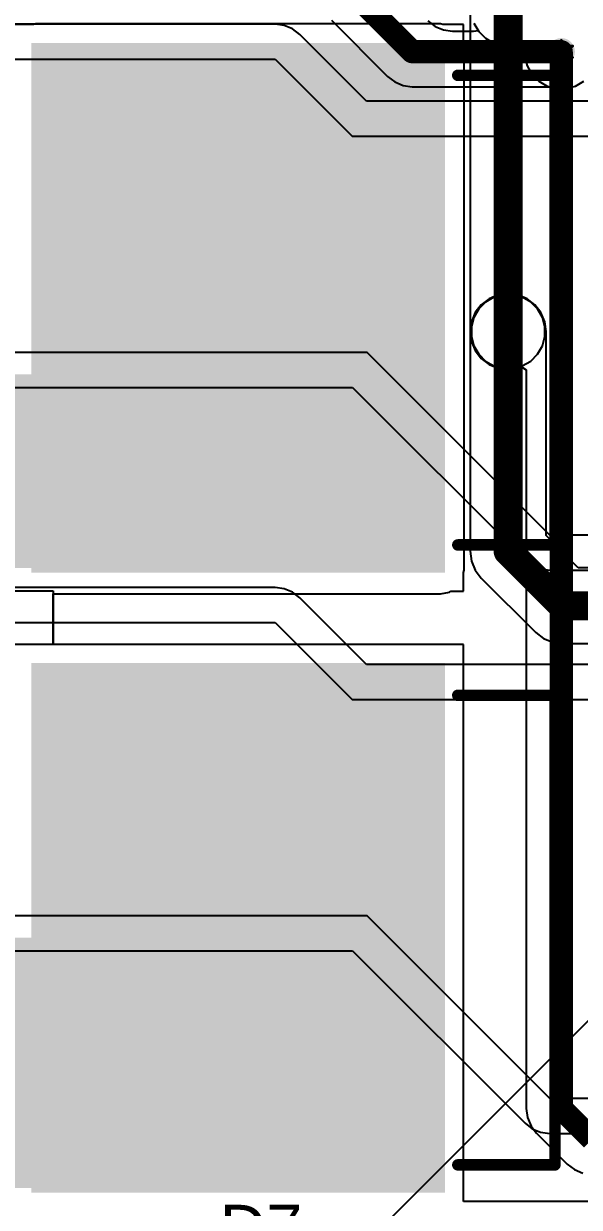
# Model space of a CAD drawing. Header units: inches. Extents: x -3 to 5437, y -3 to 5435.
# Drawn here: x 16.28 to 28.49, y 27.61 to 53.6 of the extents above; entities that cross this region are included whole.
import ezdxf

# ---------------------------------------------------------------- set-up
doc = ezdxf.new("R2010")
doc.units = ezdxf.units.IN
for name, color, linetype in [('Bottom Layer', 5, 'Continuous'), ('Bottom Solder', 6, 'Continuous'), ('Drill Drawing', 1, 'Continuous'), ('GND', 16, 'Continuous'), ('PWR', 76, 'Continuous'), ('Top Layer', 1, 'Continuous'), ('Top Overlay', 2, 'Continuous'), ('Top Paste', 8, 'Continuous'), ('Top Solder', 216, 'Continuous'), ('Via Holes', 16, 'Continuous')]:
    doc.layers.add(name, color=color, linetype=linetype)
doc.styles.add('Arial', font='', dxfattribs={"height": 0.2})
doc.styles.get('Arial').set_extended_font_data('Arial')

# ---------------------------------------------------------------- blocks, each defined once
blk = doc.blocks.new('D2P____455')
at = {"layer": 'Top Layer'}
for points in [[(-5.715, 9.78), (5.715, 9.78), (5.715, 0.89), (-5.715, 0.89)], [(-3.58, -3.43), (-1.5, -3.43), (-1.5, -7.24), (-3.58, -7.24)], [(1.5, -3.43), (3.58, -3.43), (3.58, -7.24), (1.5, -7.24)]]:
    blk.add_hatch(color=1, dxfattribs=at).paths.add_polyline_path(points)
at = {"layer": 'Top Paste'}
for points in [[(-5.715, 9.78), (5.715, 9.78), (5.715, 0.89), (-5.715, 0.89)], [(-3.58, -3.43), (-1.5, -3.43), (-1.5, -7.24), (-3.58, -7.24)], [(1.5, -3.43), (3.58, -3.43), (3.58, -7.24), (1.5, -7.24)]]:
    blk.add_hatch(color=8, dxfattribs=at).paths.add_polyline_path(points)
at = {"layer": 'Top Solder'}
for points in [[(-5.817, 9.882), (5.817, 9.882), (5.817, 0.788), (-5.817, 0.788)], [(-3.682, -3.328), (-1.398, -3.328), (-1.398, -7.342), (-3.682, -7.342)], [(1.398, -3.328), (3.682, -3.328), (3.682, -7.342), (1.398, -7.342)]]:
    blk.add_hatch(color=216, dxfattribs=at).paths.add_polyline_path(points)
at = {"layer": 'Top Overlay'}
for points in [[(-5.207, 0.508, 0.254, 0.254, 0), (-5.207, -1.626, 0.254, 0.254, 0)], [(5.105, 0.508, 0.254, 0.254, 0), (5.105, -1.626, 0.254, 0.254, 0)], [(-5.207, -1.626, 0.254, 0.254, 0), (5.105, -1.626, 0.254, 0.254, 0)], [(-3.962, -5.207, 0.254, 0.254, 0), (-3.962, -5.461, 0.254, 0.254, 0)], [(-3.962, -5.207, 0.254, 0.254, 0), (-3.835, -5.334, 0.254, 0.254, 0)], [(-3.835, -5.334, 0.254, 0.254, 0), (-3.962, -5.461, 0.254, 0.254, 0)]]:
    blk.add_lwpolyline(points, format="xyseb", dxfattribs=at)
for points in [[(-5.27, 0.508, 0.127, 0.127, 1), (-5.144, 0.508, 0.127, 0.127, 1)], [(5.042, 0.508, 0.127, 0.127, 1), (5.169, 0.508, 0.127, 0.127, 1)], [(-5.27, -1.626, 0.127, 0.127, 1), (-5.144, -1.626, 0.127, 0.127, 1)], [(-5.27, -1.626, 0.127, 0.127, 1), (-5.144, -1.626, 0.127, 0.127, 1)], [(5.042, -1.626, 0.127, 0.127, 1), (5.169, -1.626, 0.127, 0.127, 1)], [(5.042, -1.626, 0.127, 0.127, 1), (5.169, -1.626, 0.127, 0.127, 1)], [(-4.026, -5.207, 0.127, 0.127, 1), (-3.899, -5.207, 0.127, 0.127, 1)], [(-4.026, -5.207, 0.127, 0.127, 1), (-3.899, -5.207, 0.127, 0.127, 1)], [(-4.026, -5.461, 0.127, 0.127, 1), (-3.899, -5.461, 0.127, 0.127, 1)], [(-4.026, -5.461, 0.127, 0.127, 1), (-3.899, -5.461, 0.127, 0.127, 1)], [(-3.899, -5.334, 0.127, 0.127, 1), (-3.772, -5.334, 0.127, 0.127, 1)], [(-3.899, -5.334, 0.127, 0.127, 1), (-3.772, -5.334, 0.127, 0.127, 1)]]:
    blk.add_lwpolyline(points, format="xyseb", close=True, dxfattribs=at)
blk = doc.blocks.new('D2P____456')
at = {"layer": 'Top Layer'}
for points in [[(-5.715, 9.78), (5.715, 9.78), (5.715, 0.89), (-5.715, 0.89)], [(-3.58, -3.43), (-1.5, -3.43), (-1.5, -7.24), (-3.58, -7.24)], [(1.5, -3.43), (3.58, -3.43), (3.58, -7.24), (1.5, -7.24)]]:
    blk.add_hatch(color=1, dxfattribs=at).paths.add_polyline_path(points)
at = {"layer": 'Top Paste'}
for points in [[(-5.715, 9.78), (5.715, 9.78), (5.715, 0.89), (-5.715, 0.89)], [(-3.58, -3.43), (-1.5, -3.43), (-1.5, -7.24), (-3.58, -7.24)], [(1.5, -3.43), (3.58, -3.43), (3.58, -7.24), (1.5, -7.24)]]:
    blk.add_hatch(color=8, dxfattribs=at).paths.add_polyline_path(points)
at = {"layer": 'Top Solder'}
for points in [[(-5.817, 9.882), (5.817, 9.882), (5.817, 0.788), (-5.817, 0.788)], [(-3.682, -3.328), (-1.398, -3.328), (-1.398, -7.342), (-3.682, -7.342)], [(1.398, -3.328), (3.682, -3.328), (3.682, -7.342), (1.398, -7.342)]]:
    blk.add_hatch(color=216, dxfattribs=at).paths.add_polyline_path(points)
at = {"layer": 'Top Overlay'}
for points in [[(-5.207, 0.508, 0.254, 0.254, 0), (-5.207, -1.626, 0.254, 0.254, 0)], [(5.105, 0.508, 0.254, 0.254, 0), (5.105, -1.626, 0.254, 0.254, 0)], [(-5.207, -1.626, 0.254, 0.254, 0), (5.105, -1.626, 0.254, 0.254, 0)], [(-3.962, -5.207, 0.254, 0.254, 0), (-3.835, -5.334, 0.254, 0.254, 0)], [(-3.962, -5.207, 0.254, 0.254, 0), (-3.962, -5.461, 0.254, 0.254, 0)], [(-3.835, -5.334, 0.254, 0.254, 0), (-3.962, -5.461, 0.254, 0.254, 0)]]:
    blk.add_lwpolyline(points, format="xyseb", dxfattribs=at)
for points in [[(-5.27, 0.508, 0.127, 0.127, 1), (-5.144, 0.508, 0.127, 0.127, 1)], [(5.042, 0.508, 0.127, 0.127, 1), (5.169, 0.508, 0.127, 0.127, 1)], [(-5.27, -1.626, 0.127, 0.127, 1), (-5.144, -1.626, 0.127, 0.127, 1)], [(-5.27, -1.626, 0.127, 0.127, 1), (-5.144, -1.626, 0.127, 0.127, 1)], [(5.042, -1.626, 0.127, 0.127, 1), (5.169, -1.626, 0.127, 0.127, 1)], [(5.042, -1.626, 0.127, 0.127, 1), (5.169, -1.626, 0.127, 0.127, 1)], [(-4.026, -5.207, 0.127, 0.127, 1), (-3.899, -5.207, 0.127, 0.127, 1)], [(-4.026, -5.207, 0.127, 0.127, 1), (-3.899, -5.207, 0.127, 0.127, 1)], [(-4.026, -5.461, 0.127, 0.127, 1), (-3.899, -5.461, 0.127, 0.127, 1)], [(-4.026, -5.461, 0.127, 0.127, 1), (-3.899, -5.461, 0.127, 0.127, 1)], [(-3.899, -5.334, 0.127, 0.127, 1), (-3.772, -5.334, 0.127, 0.127, 1)], [(-3.899, -5.334, 0.127, 0.127, 1), (-3.772, -5.334, 0.127, 0.127, 1)]]:
    blk.add_lwpolyline(points, format="xyseb", close=True, dxfattribs=at)

msp = doc.modelspace()

# ---------------------------------------------------------------- hatches: boundary and pattern name
at = {"layer": 'Bottom Layer'}
h = msp.add_hatch(color=5, dxfattribs=at)
edge = h.paths.add_edge_path()
edge.add_arc((28.092, 52.984), 0.3, 0, 360)
h = msp.add_hatch(color=5, dxfattribs=at)
edge = h.paths.add_edge_path()
edge.add_arc((26.924, 46.838), 0.3, 0, 360)
at = {"layer": 'Bottom Solder'}
h = msp.add_hatch(color=6, dxfattribs=at)
edge = h.paths.add_edge_path()
edge.add_arc((28.092, 52.984), 0.15, 0, 360)
h = msp.add_hatch(color=6, dxfattribs=at)
edge = h.paths.add_edge_path()
edge.add_arc((26.924, 46.838), 0.15, 0, 360)
at = {"layer": 'GND'}
h = msp.add_hatch(color=16, dxfattribs=at)
edge = h.paths.add_edge_path()
edge.add_arc((28.092, 52.984), 0.3, 0, 360)
h = msp.add_hatch(color=16, dxfattribs=at)
edge = h.paths.add_edge_path()
edge.add_arc((26.924, 46.838), 0.3, 0, 360)
at = {"layer": 'PWR'}
h = msp.add_hatch(color=76, dxfattribs=at)
edge = h.paths.add_edge_path()
edge.add_arc((28.092, 52.984), 0.3, 0, 360)
h = msp.add_hatch(color=76, dxfattribs=at)
edge = h.paths.add_edge_path()
edge.add_arc((26.924, 46.838), 0.3, 0, 360)
at = {"layer": 'Top Layer'}
for points in [[(16.547, 41.595), (25.437, 41.595), (25.437, 53.075), (16.547, 53.075)], [(7.591, 41.645), (25.437, 41.645), (25.437, 45.901), (7.591, 45.901)], [(7.591, 28.03), (25.26, 28.03), (25.26, 33.53), (7.591, 33.53)]]:
    msp.add_hatch(color=1, dxfattribs=at).paths.add_polyline_path(points)
h = msp.add_hatch(color=1, dxfattribs=at)
edge = h.paths.add_edge_path()
edge.add_arc((28.092, 52.984), 0.3, 0, 360)
h = msp.add_hatch(color=1, dxfattribs=at)
edge = h.paths.add_edge_path()
edge.add_arc((26.924, 46.838), 0.3, 0, 360)
at = {"layer": 'Top Solder'}
h = msp.add_hatch(color=216, dxfattribs=at)
edge = h.paths.add_edge_path()
edge.add_arc((28.092, 52.984), 0.15, 0, 360)
h = msp.add_hatch(color=216, dxfattribs=at)
edge = h.paths.add_edge_path()
edge.add_arc((26.924, 46.838), 0.15, 0, 360)
at = {"layer": 'Via Holes'}
h = msp.add_hatch(color=7, dxfattribs=at)
edge = h.paths.add_edge_path()
edge.add_arc((28.092, 52.984), 0.15, 0, 360)
h = msp.add_hatch(color=7, dxfattribs=at)
edge = h.paths.add_edge_path()
edge.add_arc((26.924, 46.838), 0.15, 0, 360)

# ---------------------------------------------------------------- linework, layer by layer
at = {"layer": 'Bottom Layer'}
for p, q in [((23.04, 53.674), (24.272, 52.441)), ((24.272, 52.441), (24.272, 52.441)), ((24.272, 52.441), (24.432, 52.319)), ((24.432, 52.319), (24.617, 52.242)), ((28.404, 52.231), (28.589, 52.338)), ((24.617, 52.242), (24.816, 52.216)), ((24.816, 52.216), (24.816, 52.216)), ((24.816, 52.216), (27.839, 52.216)), ((27.839, 52.216), (27.986, 52.176)), ((27.986, 52.176), (28.199, 52.176)), ((28.199, 52.176), (28.404, 52.231)), ((26.709, 47.642), (26.508, 47.559)), ((26.924, 47.67), (26.709, 47.642)), ((27.139, 47.642), (26.924, 47.67)), ((27.34, 47.559), (27.139, 47.642)), ((26.335, 47.426), (26.203, 47.254)), ((26.508, 47.559), (26.335, 47.426)), ((27.513, 47.426), (27.34, 47.559)), ((27.645, 47.254), (27.513, 47.426)), ((26.12, 47.053), (26.091, 46.838)), ((26.203, 47.254), (26.12, 47.053)), ((27.728, 47.053), (27.645, 47.254)), ((27.757, 46.838), (27.728, 47.053)), ((26.091, 46.838), (26.091, 42.013)), ((27.757, 42.357), (27.757, 46.838)), ((28.464, 41.65), (27.757, 42.357)), ((26.091, 42.013), (26.106, 41.905)), ((26.106, 41.905), (26.12, 41.797)), ((26.12, 41.797), (26.203, 41.596)), ((26.203, 41.596), (26.335, 41.424)), ((34.747, 41.65), (28.464, 41.65)), ((26.335, 41.424), (27.53, 40.229)), ((27.53, 40.229), (27.702, 40.097)), ((27.702, 40.097), (27.903, 40.014)), ((27.903, 40.014), (28.119, 39.985)), ((28.119, 39.985), (34.747, 39.985))]:
    msp.add_line(p, q, dxfattribs=at)
for points in [[(23.583, 54.217, 0.508, 0.508, 0), (24.816, 52.984, 0.508, 0.508, 0)], [(24.816, 52.984, 0.508, 0.508, 0), (28.092, 52.984, 0.508, 0.508, 0)], [(26.924, 42.013, 0.635, 0.635, 0), (26.924, 46.838, 0.635, 0.635, 0)], [(26.924, 42.013, 0.635, 0.635, 0), (28.119, 40.818, 0.635, 0.635, 0)], [(28.119, 40.818, 0.635, 0.635, 0), (34.747, 40.818, 0.635, 0.635, 0)]]:
    msp.add_lwpolyline(points, format="xyseb", dxfattribs=at)
for points in [[(24.689, 52.984, 0.254, 0.254, 1), (24.943, 52.984, 0.254, 0.254, 1)], [(24.689, 52.984, 0.254, 0.254, 1), (24.943, 52.984, 0.254, 0.254, 1)], [(27.965, 52.984, 0.254, 0.254, 1), (28.219, 52.984, 0.254, 0.254, 1)], [(26.765, 46.838, 0.318, 0.318, 1), (27.083, 46.838, 0.318, 0.318, 1)], [(26.765, 42.013, 0.318, 0.318, 1), (27.083, 42.013, 0.318, 0.318, 1)], [(26.765, 42.013, 0.318, 0.318, 1), (27.083, 42.013, 0.318, 0.318, 1)], [(27.96, 40.818, 0.318, 0.318, 1), (28.278, 40.818, 0.318, 0.318, 1)], [(27.96, 40.818, 0.318, 0.318, 1), (28.278, 40.818, 0.318, 0.318, 1)]]:
    msp.add_lwpolyline(points, format="xyseb", close=True, dxfattribs=at)
at = {"layer": 'Bottom Solder'}
msp.add_line((0.338, 3.382), (5436.901, 5435.166), dxfattribs=at)
at = {"layer": 'Drill Drawing'}
for points in [[(27.838, 53.111, 0.0508, 0.0508, 0), (27.965, 52.984, 0.0508, 0.0508, 0)], [(27.838, 53.111, 0.0508, 0.0508, 0), (27.965, 53.111, 0.0508, 0.0508, 0)], [(27.965, 53.111, 0.0508, 0.0508, 0), (28.092, 53.238, 0.0508, 0.0508, 0)], [(28.092, 53.238, 0.0508, 0.0508, 0), (28.219, 53.111, 0.0508, 0.0508, 0)], [(28.219, 53.111, 0.0508, 0.0508, 0), (28.346, 53.111, 0.0508, 0.0508, 0)], [(28.219, 52.984, 0.0508, 0.0508, 0), (28.346, 53.111, 0.0508, 0.0508, 0)], [(27.838, 52.857, 0.0508, 0.0508, 0), (27.965, 52.984, 0.0508, 0.0508, 0)], [(27.838, 52.857, 0.0508, 0.0508, 0), (27.965, 52.857, 0.0508, 0.0508, 0)], [(27.965, 52.857, 0.0508, 0.0508, 0), (28.092, 52.73, 0.0508, 0.0508, 0)], [(28.092, 52.73, 0.0508, 0.0508, 0), (28.219, 52.857, 0.0508, 0.0508, 0)], [(28.219, 52.984, 0.0508, 0.0508, 0), (28.346, 52.857, 0.0508, 0.0508, 0)], [(28.219, 52.857, 0.0508, 0.0508, 0), (28.346, 52.857, 0.0508, 0.0508, 0)], [(26.797, 46.965, 0.0508, 0.0508, 0), (26.924, 47.092, 0.0508, 0.0508, 0)], [(26.924, 47.092, 0.0508, 0.0508, 0), (27.051, 46.965, 0.0508, 0.0508, 0)], [(26.67, 46.965, 0.0508, 0.0508, 0), (26.797, 46.838, 0.0508, 0.0508, 0)], [(26.67, 46.965, 0.0508, 0.0508, 0), (26.797, 46.965, 0.0508, 0.0508, 0)], [(26.67, 46.711, 0.0508, 0.0508, 0), (26.797, 46.838, 0.0508, 0.0508, 0)], [(27.051, 46.965, 0.0508, 0.0508, 0), (27.178, 46.965, 0.0508, 0.0508, 0)], [(27.051, 46.838, 0.0508, 0.0508, 0), (27.178, 46.965, 0.0508, 0.0508, 0)], [(27.051, 46.838, 0.0508, 0.0508, 0), (27.178, 46.711, 0.0508, 0.0508, 0)], [(26.67, 46.711, 0.0508, 0.0508, 0), (26.797, 46.711, 0.0508, 0.0508, 0)], [(26.797, 46.711, 0.0508, 0.0508, 0), (26.924, 46.584, 0.0508, 0.0508, 0)], [(26.924, 46.584, 0.0508, 0.0508, 0), (27.051, 46.711, 0.0508, 0.0508, 0)], [(27.051, 46.711, 0.0508, 0.0508, 0), (27.178, 46.711, 0.0508, 0.0508, 0)]]:
    msp.add_lwpolyline(points, format="xyseb", dxfattribs=at)
for points in [[(27.826, 53.111, 0.0254, 0.0254, 1), (27.851, 53.111, 0.0254, 0.0254, 1)], [(27.826, 53.111, 0.0254, 0.0254, 1), (27.851, 53.111, 0.0254, 0.0254, 1)], [(27.953, 53.111, 0.0254, 0.0254, 1), (27.978, 53.111, 0.0254, 0.0254, 1)], [(27.953, 53.111, 0.0254, 0.0254, 1), (27.978, 53.111, 0.0254, 0.0254, 1)], [(28.08, 53.238, 0.0254, 0.0254, 1), (28.105, 53.238, 0.0254, 0.0254, 1)], [(28.08, 53.238, 0.0254, 0.0254, 1), (28.105, 53.238, 0.0254, 0.0254, 1)], [(28.207, 53.111, 0.0254, 0.0254, 1), (28.232, 53.111, 0.0254, 0.0254, 1)], [(28.207, 53.111, 0.0254, 0.0254, 1), (28.232, 53.111, 0.0254, 0.0254, 1)], [(28.334, 53.111, 0.0254, 0.0254, 1), (28.359, 53.111, 0.0254, 0.0254, 1)], [(28.334, 53.111, 0.0254, 0.0254, 1), (28.359, 53.111, 0.0254, 0.0254, 1)], [(27.826, 52.857, 0.0254, 0.0254, 1), (27.851, 52.857, 0.0254, 0.0254, 1)], [(27.826, 52.857, 0.0254, 0.0254, 1), (27.851, 52.857, 0.0254, 0.0254, 1)], [(27.953, 52.984, 0.0254, 0.0254, 1), (27.978, 52.984, 0.0254, 0.0254, 1)], [(27.953, 52.984, 0.0254, 0.0254, 1), (27.978, 52.984, 0.0254, 0.0254, 1)], [(27.953, 52.857, 0.0254, 0.0254, 1), (27.978, 52.857, 0.0254, 0.0254, 1)], [(27.953, 52.857, 0.0254, 0.0254, 1), (27.978, 52.857, 0.0254, 0.0254, 1)], [(28.207, 52.984, 0.0254, 0.0254, 1), (28.232, 52.984, 0.0254, 0.0254, 1)], [(28.207, 52.984, 0.0254, 0.0254, 1), (28.232, 52.984, 0.0254, 0.0254, 1)], [(28.207, 52.857, 0.0254, 0.0254, 1), (28.232, 52.857, 0.0254, 0.0254, 1)], [(28.207, 52.857, 0.0254, 0.0254, 1), (28.232, 52.857, 0.0254, 0.0254, 1)], [(28.334, 52.857, 0.0254, 0.0254, 1), (28.359, 52.857, 0.0254, 0.0254, 1)], [(28.334, 52.857, 0.0254, 0.0254, 1), (28.359, 52.857, 0.0254, 0.0254, 1)], [(28.08, 52.73, 0.0254, 0.0254, 1), (28.105, 52.73, 0.0254, 0.0254, 1)], [(28.08, 52.73, 0.0254, 0.0254, 1), (28.105, 52.73, 0.0254, 0.0254, 1)], [(26.911, 47.092, 0.0254, 0.0254, 1), (26.937, 47.092, 0.0254, 0.0254, 1)], [(26.911, 47.092, 0.0254, 0.0254, 1), (26.937, 47.092, 0.0254, 0.0254, 1)], [(26.657, 46.965, 0.0254, 0.0254, 1), (26.683, 46.965, 0.0254, 0.0254, 1)], [(26.657, 46.965, 0.0254, 0.0254, 1), (26.683, 46.965, 0.0254, 0.0254, 1)], [(26.784, 46.965, 0.0254, 0.0254, 1), (26.81, 46.965, 0.0254, 0.0254, 1)], [(26.784, 46.965, 0.0254, 0.0254, 1), (26.81, 46.965, 0.0254, 0.0254, 1)], [(26.784, 46.838, 0.0254, 0.0254, 1), (26.81, 46.838, 0.0254, 0.0254, 1)], [(26.784, 46.838, 0.0254, 0.0254, 1), (26.81, 46.838, 0.0254, 0.0254, 1)], [(27.038, 46.965, 0.0254, 0.0254, 1), (27.064, 46.965, 0.0254, 0.0254, 1)], [(27.038, 46.965, 0.0254, 0.0254, 1), (27.064, 46.965, 0.0254, 0.0254, 1)], [(27.038, 46.838, 0.0254, 0.0254, 1), (27.064, 46.838, 0.0254, 0.0254, 1)], [(27.038, 46.838, 0.0254, 0.0254, 1), (27.064, 46.838, 0.0254, 0.0254, 1)], [(27.165, 46.965, 0.0254, 0.0254, 1), (27.191, 46.965, 0.0254, 0.0254, 1)], [(27.165, 46.965, 0.0254, 0.0254, 1), (27.191, 46.965, 0.0254, 0.0254, 1)], [(26.657, 46.711, 0.0254, 0.0254, 1), (26.683, 46.711, 0.0254, 0.0254, 1)], [(26.657, 46.711, 0.0254, 0.0254, 1), (26.683, 46.711, 0.0254, 0.0254, 1)], [(26.784, 46.711, 0.0254, 0.0254, 1), (26.81, 46.711, 0.0254, 0.0254, 1)], [(26.784, 46.711, 0.0254, 0.0254, 1), (26.81, 46.711, 0.0254, 0.0254, 1)], [(26.911, 46.584, 0.0254, 0.0254, 1), (26.937, 46.584, 0.0254, 0.0254, 1)], [(26.911, 46.584, 0.0254, 0.0254, 1), (26.937, 46.584, 0.0254, 0.0254, 1)], [(27.038, 46.711, 0.0254, 0.0254, 1), (27.064, 46.711, 0.0254, 0.0254, 1)], [(27.038, 46.711, 0.0254, 0.0254, 1), (27.064, 46.711, 0.0254, 0.0254, 1)], [(27.165, 46.711, 0.0254, 0.0254, 1), (27.191, 46.711, 0.0254, 0.0254, 1)], [(27.165, 46.711, 0.0254, 0.0254, 1), (27.191, 46.711, 0.0254, 0.0254, 1)]]:
    msp.add_lwpolyline(points, format="xyseb", close=True, dxfattribs=at)
at = {"layer": 'GND'}
for p, q in [((26.171, 53.612), (26.277, 53.428)), ((26.277, 53.428), (26.428, 53.278)), ((26.428, 53.278), (26.612, 53.171)), ((26.612, 53.171), (26.818, 53.116)), ((26.818, 53.116), (27.03, 53.116)), ((27.03, 53.116), (27.09, 53.132)), ((27.09, 53.132), (27.107, 53.128)), ((27.107, 53.128), (27.284, 52.974)), ((27.284, 52.974), (27.284, 52.878)), ((27.284, 52.878), (27.339, 52.673)), ((27.339, 52.673), (27.446, 52.488)), ((27.446, 52.488), (27.596, 52.338)), ((27.596, 52.338), (27.781, 52.231)), ((28.404, 52.231), (28.589, 52.338)), ((27.781, 52.231), (27.986, 52.176)), ((27.986, 52.176), (28.199, 52.176)), ((28.199, 52.176), (28.404, 52.231)), ((26.612, 47.591), (26.428, 47.484)), ((26.818, 47.646), (26.612, 47.591)), ((27.03, 47.646), (26.818, 47.646)), ((27.236, 47.591), (27.03, 47.646)), ((27.42, 47.484), (27.236, 47.591)), ((26.277, 47.334), (26.171, 47.149)), ((26.428, 47.484), (26.277, 47.334)), ((27.571, 47.334), (27.42, 47.484)), ((27.677, 47.149), (27.571, 47.334)), ((26.171, 47.149), (26.116, 46.944)), ((27.732, 46.944), (27.677, 47.149)), ((26.116, 46.944), (26.116, 46.731)), ((27.732, 46.731), (27.732, 46.944)), ((26.116, 46.731), (26.171, 46.526)), ((27.677, 46.526), (27.732, 46.731)), ((26.171, 46.526), (26.277, 46.341)), ((26.277, 46.341), (26.428, 46.191)), ((27.42, 46.191), (27.571, 46.341)), ((27.571, 46.341), (27.677, 46.526)), ((26.428, 46.191), (26.612, 46.085)), ((26.612, 46.085), (26.818, 46.03)), ((26.818, 46.03), (27.03, 46.03)), ((27.03, 46.03), (27.236, 46.085)), ((27.236, 46.085), (27.42, 46.191))]:
    msp.add_line(p, q, dxfattribs=at)
at = {"layer": 'PWR'}
for p, q in [((21.806, 53.59), (6.51, 53.59)), ((22.004, 53.563), (21.806, 53.59)), ((22.19, 53.487), (22.004, 53.563)), ((25.161, 53.66), (25.321, 53.538)), ((22.349, 53.364), (22.19, 53.487)), ((23.813, 51.9), (22.349, 53.364)), ((25.321, 53.538), (25.506, 53.461)), ((25.506, 53.461), (25.705, 53.435)), ((25.705, 53.435), (26.162, 53.435)), ((26.162, 53.435), (26.266, 53.449)), ((26.266, 53.449), (26.277, 53.428)), ((26.277, 53.428), (26.428, 53.278)), ((26.428, 53.278), (26.612, 53.171)), ((26.612, 53.171), (26.818, 53.116)), ((26.818, 53.116), (27.03, 53.116)), ((27.03, 53.116), (27.09, 53.132)), ((27.09, 53.132), (27.107, 53.128)), ((27.107, 53.128), (27.284, 52.974)), ((6.51, 52.821), (21.806, 52.821)), ((21.806, 52.821), (23.495, 51.132)), ((27.284, 52.974), (27.284, 52.878)), ((27.284, 52.878), (27.339, 52.673)), ((27.339, 52.673), (27.446, 52.488)), ((27.446, 52.488), (27.596, 52.338)), ((27.596, 52.338), (27.781, 52.231)), ((28.404, 52.231), (28.589, 52.338)), ((27.781, 52.231), (27.986, 52.176)), ((27.986, 52.176), (28.199, 52.176)), ((28.199, 52.176), (28.404, 52.231)), ((37.922, 51.9), (23.813, 51.9)), ((23.495, 51.132), (37.922, 51.132)), ((26.612, 47.591), (26.428, 47.484)), ((26.818, 47.646), (26.612, 47.591)), ((27.03, 47.646), (26.818, 47.646)), ((27.236, 47.591), (27.03, 47.646)), ((27.42, 47.484), (27.236, 47.591)), ((26.277, 47.334), (26.171, 47.149)), ((26.428, 47.484), (26.277, 47.334)), ((27.571, 47.334), (27.42, 47.484)), ((27.677, 47.149), (27.571, 47.334)), ((26.171, 47.149), (26.116, 46.944)), ((27.732, 46.944), (27.677, 47.149)), ((26.116, 46.944), (26.116, 46.731)), ((27.732, 46.731), (27.732, 46.944)), ((26.116, 46.731), (26.171, 46.526)), ((27.677, 46.526), (27.732, 46.731)), ((23.825, 46.382), (11.099, 46.382)), ((27.838, 42.369), (23.825, 46.382)), ((26.171, 46.526), (26.277, 46.341)), ((26.277, 46.341), (26.428, 46.191)), ((27.42, 46.191), (27.571, 46.341)), ((27.571, 46.341), (27.677, 46.526)), ((26.428, 46.191), (26.612, 46.085)), ((26.612, 46.085), (26.818, 46.03)), ((26.818, 46.03), (27.03, 46.03)), ((27.03, 46.03), (27.236, 46.085)), ((27.236, 46.085), (27.42, 46.191)), ((11.099, 45.613), (23.507, 45.613)), ((23.507, 45.613), (27.295, 41.825)), ((37.95, 42.369), (27.838, 42.369)), ((27.295, 41.825), (27.454, 41.703)), ((27.454, 41.703), (27.639, 41.626)), ((27.639, 41.626), (27.838, 41.6)), ((27.838, 41.6), (34.099, 41.6)), ((21.806, 41.218), (6.51, 41.218)), ((22.004, 41.192), (21.806, 41.218)), ((22.19, 41.115), (22.004, 41.192)), ((22.349, 40.993), (22.19, 41.115)), ((23.813, 39.529), (22.349, 40.993)), ((6.51, 40.45), (21.806, 40.45)), ((21.806, 40.45), (23.495, 38.76)), ((37.922, 39.529), (23.813, 39.529)), ((23.495, 38.76), (37.922, 38.76)), ((23.825, 34.011), (11.099, 34.011)), ((27.838, 29.997), (23.825, 34.011)), ((11.099, 33.242), (23.507, 33.242)), ((23.507, 33.242), (27.295, 29.454)), ((37.95, 29.997), (27.838, 29.997)), ((27.295, 29.454), (27.454, 29.332)), ((27.454, 29.332), (27.639, 29.255)), ((27.639, 29.255), (27.838, 29.229)), ((27.838, 29.229), (37.95, 29.229))]:
    msp.add_line(p, q, dxfattribs=at)
at = {"layer": 'Top Layer'}
for p, q in [((26.091, 53.924), (26.091, 46.838)), ((16.497, 53.583), (16.039, 53.583)), ((16.547, 53.593), (16.497, 53.583)), ((25.437, 53.593), (16.547, 53.593)), ((25.487, 53.583), (25.437, 53.593)), ((25.945, 53.583), (25.487, 53.583)), ((25.945, 53.125), (25.945, 53.583)), ((25.955, 53.075), (25.945, 53.125)), ((25.955, 41.595), (25.955, 53.075)), ((26.091, 46.838), (26.12, 46.622)), ((26.12, 46.622), (26.203, 46.421)), ((26.203, 46.421), (26.335, 46.249)), ((26.335, 46.249), (26.508, 46.117)), ((26.508, 46.117), (26.709, 46.033)), ((26.709, 46.033), (26.924, 46.005)), ((26.924, 46.005), (27.139, 46.033)), ((27.139, 46.033), (27.218, 46.066)), ((27.218, 46.066), (27.324, 45.995)), ((27.324, 45.995), (27.324, 29.775)), ((25.945, 41.545), (25.955, 41.595)), ((25.945, 41.137), (25.945, 41.545)), ((16.056, 41.148), (16.925, 41.148)), ((16.925, 41.148), (16.925, 39.968)), ((16.925, 39.968), (16.925, 41.077)), ((16.925, 41.077), (25.437, 41.077)), ((25.437, 41.077), (25.635, 41.116)), ((25.635, 41.116), (25.666, 41.137)), ((25.666, 41.137), (25.945, 41.137)), ((16.925, 39.968), (16.056, 39.968)), ((25.945, 39.968), (16.925, 39.968)), ((25.945, 27.732), (25.945, 39.968)), ((27.324, 29.775), (27.35, 29.576)), ((27.35, 29.576), (27.427, 29.391)), ((27.427, 29.391), (27.549, 29.232)), ((27.549, 29.232), (28.225, 28.556)), ((28.225, 28.556), (28.384, 28.434)), ((28.384, 28.434), (28.569, 28.357)), ((36.983, 27.732), (25.945, 27.732))]:
    msp.add_line(p, q, dxfattribs=at)
for points in [[(26.924, 46.838, 0.635, 0.635, 0), (26.924, 53.924, 0.635, 0.635, 0)], [(28.092, 29.775, 0.508, 0.508, 0), (28.092, 52.984, 0.508, 0.508, 0)], [(28.092, 29.775, 0.508, 0.508, 0), (28.768, 29.099, 0.508, 0.508, 0)]]:
    msp.add_lwpolyline(points, format="xyseb", dxfattribs=at)
for points in [[(27.965, 52.984, 0.254, 0.254, 1), (28.219, 52.984, 0.254, 0.254, 1)], [(26.765, 46.838, 0.318, 0.318, 1), (27.083, 46.838, 0.318, 0.318, 1)], [(27.965, 29.775, 0.254, 0.254, 1), (28.219, 29.775, 0.254, 0.254, 1)], [(27.965, 29.775, 0.254, 0.254, 1), (28.219, 29.775, 0.254, 0.254, 1)]]:
    msp.add_lwpolyline(points, format="xyseb", close=True, dxfattribs=at)
at = {"layer": 'Top Solder'}
msp.add_line((0.338, 3.382), (5436.901, 5435.166), dxfattribs=at)

# ---------------------------------------------------------------- block references
at = {"rotation": 90}
for name, p in [('D2P____455', (26.327, 47.36)), ('D2P____456', (26.327, 33.745))]:
    msp.add_blockref(name, p, dxfattribs=at)

# ---------------------------------------------------------------- texts
at = {"layer": 'Top Overlay', "style": 'Arial'}
msp.add_text('D7', height=1.016, dxfattribs=at).set_placement((20.588, 26.646))

doc.saveas('drawing.dxf')
